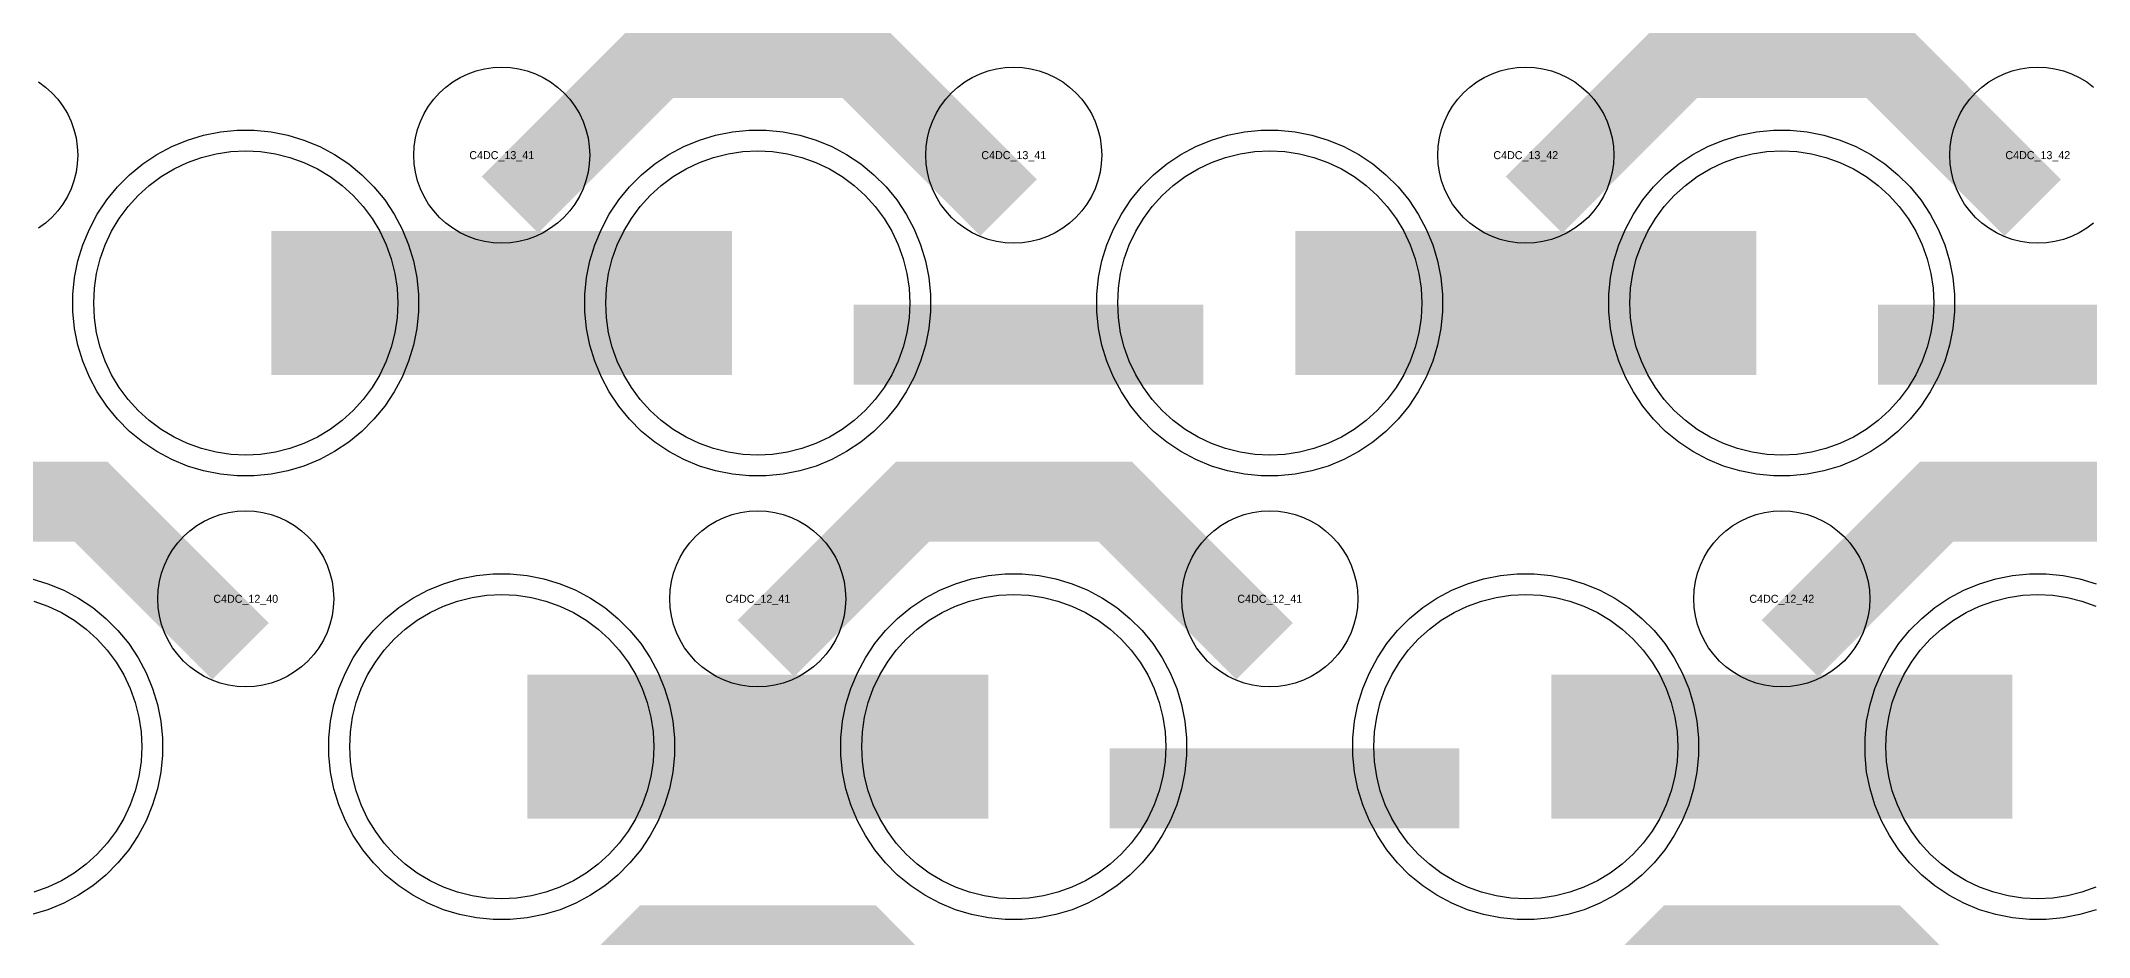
# Model space of a CAD drawing. Extents: x -11880 to 11880, y -14992 to 14992.
# Drawn here: x 976 to 1616, y -13236 to -12956 of the extents above; entities that cross this region are included whole.
import ezdxf
from ezdxf.enums import TextEntityAlignment as Align

# ---------------------------------------------------------------- set-up
doc = ezdxf.new("R2010")
doc.units = 0
doc.header["$MEASUREMENT"] = 0
for name, color, linetype in [('GDS_775_DT_237', 138, 'CONTINUOUS'), ('RDL1_FS', 34, 'CONTINUOUS'), ('RDL_BS', 160, 'CONTINUOUS')]:
    doc.layers.add(name, color=color, linetype=linetype)

msp = doc.modelspace()

# ---------------------------------------------------------------- linework, layer by layer
at = {"layer": 'RDL1_FS'}
for points in [[(1040, -13085.739), (1035.343, -13085.51), (1030.732, -13084.826), (1026.209, -13083.694), (1021.819, -13082.122), (1017.605, -13080.13), (1013.605, -13077.732), (1009.86, -13074.954), (1006.406, -13071.824), (1003.276, -13068.37), (1000.498, -13064.625), (998.1, -13060.625), (996.108, -13056.411), (994.536, -13052.021), (993.404, -13047.498), (992.72, -13042.887), (992.491, -13038.23), (992.72, -13033.573), (993.404, -13028.962), (994.536, -13024.439), (996.108, -13020.049), (998.1, -13015.835), (1000.498, -13011.835), (1003.276, -13008.09), (1006.406, -13004.636), (1009.86, -13001.506), (1013.605, -12998.728), (1017.605, -12996.33), (1021.819, -12994.338), (1026.209, -12992.766), (1030.732, -12991.634), (1035.343, -12990.95), (1040, -12990.721), (1044.657, -12990.95), (1049.268, -12991.634), (1053.791, -12992.766), (1058.181, -12994.338), (1062.395, -12996.33), (1066.395, -12998.728), (1070.14, -13001.506), (1073.594, -13004.636), (1076.724, -13008.09), (1079.502, -13011.835), (1081.9, -13015.835), (1083.892, -13020.049), (1085.464, -13024.439), (1086.596, -13028.962), (1087.28, -13033.573), (1087.509, -13038.23), (1087.28, -13042.887), (1086.596, -13047.498), (1085.464, -13052.021), (1083.892, -13056.411), (1081.9, -13060.625), (1079.502, -13064.625), (1076.724, -13068.37), (1073.594, -13071.824), (1070.14, -13074.954), (1066.395, -13077.732), (1062.395, -13080.13), (1058.181, -13082.122), (1053.791, -13083.694), (1049.268, -13084.826), (1044.657, -13085.51)], [(1200, -13085.739), (1195.343, -13085.51), (1190.732, -13084.826), (1186.209, -13083.694), (1181.819, -13082.122), (1177.605, -13080.13), (1173.605, -13077.732), (1169.86, -13074.954), (1166.406, -13071.824), (1163.276, -13068.37), (1160.498, -13064.625), (1158.1, -13060.625), (1156.108, -13056.411), (1154.536, -13052.021), (1153.404, -13047.498), (1152.72, -13042.887), (1152.491, -13038.23), (1152.72, -13033.573), (1153.404, -13028.962), (1154.536, -13024.439), (1156.108, -13020.049), (1158.1, -13015.835), (1160.498, -13011.835), (1163.276, -13008.09), (1166.406, -13004.636), (1169.86, -13001.506), (1173.605, -12998.728), (1177.605, -12996.33), (1181.819, -12994.338), (1186.209, -12992.766), (1190.732, -12991.634), (1195.343, -12990.95), (1200, -12990.721), (1204.657, -12990.95), (1209.268, -12991.634), (1213.791, -12992.766), (1218.181, -12994.338), (1222.395, -12996.33), (1226.395, -12998.728), (1230.14, -13001.506), (1233.594, -13004.636), (1236.724, -13008.09), (1239.502, -13011.835), (1241.9, -13015.835), (1243.892, -13020.049), (1245.464, -13024.439), (1246.596, -13028.962), (1247.28, -13033.573), (1247.509, -13038.23), (1247.28, -13042.887), (1246.596, -13047.498), (1245.464, -13052.021), (1243.892, -13056.411), (1241.9, -13060.625), (1239.502, -13064.625), (1236.724, -13068.37), (1233.594, -13071.824), (1230.14, -13074.954), (1226.395, -13077.732), (1222.395, -13080.13), (1218.181, -13082.122), (1213.791, -13083.694), (1209.268, -13084.826), (1204.657, -13085.51)], [(1360, -13085.739), (1355.343, -13085.51), (1350.732, -13084.826), (1346.209, -13083.694), (1341.819, -13082.122), (1337.605, -13080.13), (1333.605, -13077.732), (1329.86, -13074.954), (1326.406, -13071.824), (1323.276, -13068.37), (1320.498, -13064.625), (1318.1, -13060.625), (1316.108, -13056.411), (1314.536, -13052.021), (1313.404, -13047.498), (1312.72, -13042.887), (1312.491, -13038.23), (1312.72, -13033.573), (1313.404, -13028.962), (1314.536, -13024.439), (1316.108, -13020.049), (1318.1, -13015.835), (1320.498, -13011.835), (1323.276, -13008.09), (1326.406, -13004.636), (1329.86, -13001.506), (1333.605, -12998.728), (1337.605, -12996.33), (1341.819, -12994.338), (1346.209, -12992.766), (1350.732, -12991.634), (1355.343, -12990.95), (1360, -12990.721), (1364.657, -12990.95), (1369.268, -12991.634), (1373.791, -12992.766), (1378.181, -12994.338), (1382.395, -12996.33), (1386.395, -12998.728), (1390.14, -13001.506), (1393.594, -13004.636), (1396.724, -13008.09), (1399.502, -13011.835), (1401.9, -13015.835), (1403.892, -13020.049), (1405.464, -13024.439), (1406.596, -13028.962), (1407.28, -13033.573), (1407.509, -13038.23), (1407.28, -13042.887), (1406.596, -13047.498), (1405.464, -13052.021), (1403.892, -13056.411), (1401.9, -13060.625), (1399.502, -13064.625), (1396.724, -13068.37), (1393.594, -13071.824), (1390.14, -13074.954), (1386.395, -13077.732), (1382.395, -13080.13), (1378.181, -13082.122), (1373.791, -13083.694), (1369.268, -13084.826), (1364.657, -13085.51)], [(1520, -13085.739), (1515.343, -13085.51), (1510.732, -13084.826), (1506.209, -13083.694), (1501.819, -13082.122), (1497.605, -13080.13), (1493.605, -13077.732), (1489.86, -13074.954), (1486.406, -13071.824), (1483.276, -13068.37), (1480.498, -13064.625), (1478.1, -13060.625), (1476.108, -13056.411), (1474.536, -13052.021), (1473.404, -13047.498), (1472.72, -13042.887), (1472.491, -13038.23), (1472.72, -13033.573), (1473.404, -13028.962), (1474.536, -13024.439), (1476.108, -13020.049), (1478.1, -13015.835), (1480.498, -13011.835), (1483.276, -13008.09), (1486.406, -13004.636), (1489.86, -13001.506), (1493.605, -12998.728), (1497.605, -12996.33), (1501.819, -12994.338), (1506.209, -12992.766), (1510.732, -12991.634), (1515.343, -12990.95), (1520, -12990.721), (1524.657, -12990.95), (1529.268, -12991.634), (1533.791, -12992.766), (1538.181, -12994.338), (1542.395, -12996.33), (1546.395, -12998.728), (1550.14, -13001.506), (1553.594, -13004.636), (1556.724, -13008.09), (1559.502, -13011.835), (1561.9, -13015.835), (1563.892, -13020.049), (1565.464, -13024.439), (1566.596, -13028.962), (1567.28, -13033.573), (1567.509, -13038.23), (1567.28, -13042.887), (1566.596, -13047.498), (1565.464, -13052.021), (1563.892, -13056.411), (1561.9, -13060.625), (1559.502, -13064.625), (1556.724, -13068.37), (1553.594, -13071.824), (1550.14, -13074.954), (1546.395, -13077.732), (1542.395, -13080.13), (1538.181, -13082.122), (1533.791, -13083.694), (1529.268, -13084.826), (1524.657, -13085.51)], [(1120, -13224.304), (1115.343, -13224.075), (1110.732, -13223.391), (1106.209, -13222.259), (1101.819, -13220.687), (1097.605, -13218.695), (1093.605, -13216.297), (1089.86, -13213.519), (1086.406, -13210.389), (1083.276, -13206.935), (1080.498, -13203.19), (1078.1, -13199.19), (1076.108, -13194.976), (1074.536, -13190.586), (1073.404, -13186.063), (1072.72, -13181.452), (1072.491, -13176.795), (1072.72, -13172.138), (1073.404, -13167.527), (1074.536, -13163.004), (1076.108, -13158.614), (1078.1, -13154.4), (1080.498, -13150.4), (1083.276, -13146.655), (1086.406, -13143.201), (1089.86, -13140.071), (1093.605, -13137.293), (1097.605, -13134.895), (1101.819, -13132.903), (1106.209, -13131.331), (1110.732, -13130.199), (1115.343, -13129.515), (1120, -13129.286), (1124.657, -13129.515), (1129.268, -13130.199), (1133.791, -13131.331), (1138.181, -13132.903), (1142.395, -13134.895), (1146.395, -13137.293), (1150.14, -13140.071), (1153.594, -13143.201), (1156.724, -13146.655), (1159.502, -13150.4), (1161.9, -13154.4), (1163.892, -13158.614), (1165.464, -13163.004), (1166.596, -13167.527), (1167.28, -13172.138), (1167.509, -13176.795), (1167.28, -13181.452), (1166.596, -13186.063), (1165.464, -13190.586), (1163.892, -13194.976), (1161.9, -13199.19), (1159.502, -13203.19), (1156.724, -13206.935), (1153.594, -13210.389), (1150.14, -13213.519), (1146.395, -13216.297), (1142.395, -13218.695), (1138.181, -13220.687), (1133.791, -13222.259), (1129.268, -13223.391), (1124.657, -13224.075)], [(1280, -13224.304), (1275.343, -13224.075), (1270.732, -13223.391), (1266.209, -13222.259), (1261.819, -13220.687), (1257.605, -13218.695), (1253.605, -13216.297), (1249.86, -13213.519), (1246.406, -13210.389), (1243.276, -13206.935), (1240.498, -13203.19), (1238.1, -13199.19), (1236.108, -13194.976), (1234.536, -13190.586), (1233.404, -13186.063), (1232.72, -13181.452), (1232.491, -13176.795), (1232.72, -13172.138), (1233.404, -13167.527), (1234.536, -13163.004), (1236.108, -13158.614), (1238.1, -13154.4), (1240.498, -13150.4), (1243.276, -13146.655), (1246.406, -13143.201), (1249.86, -13140.071), (1253.605, -13137.293), (1257.605, -13134.895), (1261.819, -13132.903), (1266.209, -13131.331), (1270.732, -13130.199), (1275.343, -13129.515), (1280, -13129.286), (1284.657, -13129.515), (1289.268, -13130.199), (1293.791, -13131.331), (1298.181, -13132.903), (1302.395, -13134.895), (1306.395, -13137.293), (1310.14, -13140.071), (1313.594, -13143.201), (1316.724, -13146.655), (1319.502, -13150.4), (1321.9, -13154.4), (1323.892, -13158.614), (1325.464, -13163.004), (1326.596, -13167.527), (1327.28, -13172.138), (1327.509, -13176.795), (1327.28, -13181.452), (1326.596, -13186.063), (1325.464, -13190.586), (1323.892, -13194.976), (1321.9, -13199.19), (1319.502, -13203.19), (1316.724, -13206.935), (1313.594, -13210.389), (1310.14, -13213.519), (1306.395, -13216.297), (1302.395, -13218.695), (1298.181, -13220.687), (1293.791, -13222.259), (1289.268, -13223.391), (1284.657, -13224.075)], [(1440, -13224.304), (1435.343, -13224.075), (1430.732, -13223.391), (1426.209, -13222.259), (1421.819, -13220.687), (1417.605, -13218.695), (1413.605, -13216.297), (1409.86, -13213.519), (1406.406, -13210.389), (1403.276, -13206.935), (1400.498, -13203.19), (1398.1, -13199.19), (1396.108, -13194.976), (1394.536, -13190.586), (1393.404, -13186.063), (1392.72, -13181.452), (1392.491, -13176.795), (1392.72, -13172.138), (1393.404, -13167.527), (1394.536, -13163.004), (1396.108, -13158.614), (1398.1, -13154.4), (1400.498, -13150.4), (1403.276, -13146.655), (1406.406, -13143.201), (1409.86, -13140.071), (1413.605, -13137.293), (1417.605, -13134.895), (1421.819, -13132.903), (1426.209, -13131.331), (1430.732, -13130.199), (1435.343, -13129.515), (1440, -13129.286), (1444.657, -13129.515), (1449.268, -13130.199), (1453.791, -13131.331), (1458.181, -13132.903), (1462.395, -13134.895), (1466.395, -13137.293), (1470.14, -13140.071), (1473.594, -13143.201), (1476.724, -13146.655), (1479.502, -13150.4), (1481.9, -13154.4), (1483.892, -13158.614), (1485.464, -13163.004), (1486.596, -13167.527), (1487.28, -13172.138), (1487.509, -13176.795), (1487.28, -13181.452), (1486.596, -13186.063), (1485.464, -13190.586), (1483.892, -13194.976), (1481.9, -13199.19), (1479.502, -13203.19), (1476.724, -13206.935), (1473.594, -13210.389), (1470.14, -13213.519), (1466.395, -13216.297), (1462.395, -13218.695), (1458.181, -13220.687), (1453.791, -13222.259), (1449.268, -13223.391), (1444.657, -13224.075)]]:
    msp.add_lwpolyline(points, close=True, dxfattribs=at)
for points in [[(1048.002, -13038.23, 45, 45, 0), (1120.002, -13038.23, 45, 45, 0)], [(1120.002, -13038.23, 45, 45, 0), (1192.002, -13038.23, 45, 45, 0)], [(1368.002, -13038.23, 45, 45, 0), (1440.002, -13038.23, 45, 45, 0)], [(1440.002, -13038.23, 45, 45, 0), (1512.002, -13038.23, 45, 45, 0)], [(1128.002, -13176.795, 45, 45, 0), (1200.002, -13176.795, 45, 45, 0)], [(1200.002, -13176.795, 45, 45, 0), (1272.002, -13176.795, 45, 45, 0)], [(1448.002, -13176.795, 45, 45, 0), (1520.002, -13176.795, 45, 45, 0)], [(1520.002, -13176.795, 45, 45, 0), (1592.002, -13176.795, 45, 45, 0)]]:
    msp.add_lwpolyline(points, format="xyseb", dxfattribs=at)
for points in [[(973.791, -13131.331), (978.181, -13132.903), (982.395, -13134.895), (986.395, -13137.293), (990.14, -13140.071), (993.594, -13143.201), (996.724, -13146.655), (999.502, -13150.4), (1001.9, -13154.4), (1003.892, -13158.614), (1005.464, -13163.004), (1006.596, -13167.527), (1007.28, -13172.138), (1007.509, -13176.795), (1007.28, -13181.452), (1006.596, -13186.063), (1005.464, -13190.586), (1003.892, -13194.976), (1001.9, -13199.19), (999.502, -13203.19), (996.724, -13206.935), (993.594, -13210.389), (990.14, -13213.519), (986.395, -13216.297), (982.395, -13218.695), (978.181, -13220.687), (973.791, -13222.259)], [(1618.181, -13220.687), (1613.791, -13222.259), (1609.268, -13223.391), (1604.657, -13224.075), (1600, -13224.304), (1595.343, -13224.075), (1590.732, -13223.391), (1586.209, -13222.259), (1581.819, -13220.687), (1577.605, -13218.695), (1573.605, -13216.297), (1569.86, -13213.519), (1566.406, -13210.389), (1563.276, -13206.935), (1560.498, -13203.19), (1558.1, -13199.19), (1556.108, -13194.976), (1554.536, -13190.586), (1553.404, -13186.063), (1552.72, -13181.452), (1552.491, -13176.795), (1552.72, -13172.138), (1553.404, -13167.527), (1554.536, -13163.004), (1556.108, -13158.614), (1558.1, -13154.4), (1560.498, -13150.4), (1563.276, -13146.655), (1566.406, -13143.201), (1569.86, -13140.071), (1573.605, -13137.293), (1577.605, -13134.895), (1581.819, -13132.903), (1586.209, -13131.331), (1590.732, -13130.199), (1595.343, -13129.515), (1600, -13129.286), (1604.657, -13129.515), (1609.268, -13130.199), (1613.791, -13131.331), (1618.181, -13132.903)]]:
    msp.add_lwpolyline(points, dxfattribs=at)
at = {"layer": 'RDL_BS'}
for points in [[(1122.562, -13007.544, 25, 25, 0), (1168.377, -12961.729, 25, 25, 0), (1201.93, -12961.729, 25, 25, 0)], [(1278.401, -13008.443, 25, 25, 0), (1231.687, -12961.729, 25, 25, 0), (1201.929, -12961.729, 25, 25, 0)], [(1442.562, -13007.544, 25, 25, 0), (1488.377, -12961.729, 25, 25, 0), (1521.93, -12961.729, 25, 25, 0)], [(1598.401, -13008.443, 25, 25, 0), (1551.687, -12961.729, 25, 25, 0), (1521.929, -12961.729, 25, 25, 0)], [(1230.016, -13051.243, 25, 25, 0), (1339.281, -13051.243, 25, 25, 0)], [(1550.016, -13051.243, 25, 25, 0), (1659.281, -13051.243, 25, 25, 0)], [(1038.401, -13147.008, 25, 25, 0), (991.687, -13100.294, 25, 25, 0), (961.929, -13100.294, 25, 25, 0)], [(1202.562, -13146.109, 25, 25, 0), (1248.377, -13100.294, 25, 25, 0), (1281.93, -13100.294, 25, 25, 0)], [(1358.401, -13147.008, 25, 25, 0), (1311.687, -13100.294, 25, 25, 0), (1281.929, -13100.294, 25, 25, 0)], [(1522.562, -13146.109, 25, 25, 0), (1568.377, -13100.294, 25, 25, 0), (1601.93, -13100.294, 25, 25, 0)], [(1678.401, -13147.008, 25, 25, 0), (1631.687, -13100.294, 25, 25, 0), (1601.929, -13100.294, 25, 25, 0)], [(1310.016, -13189.808, 25, 25, 0), (1419.281, -13189.808, 25, 25, 0)], [(1122.562, -13284.674, 25, 25, 0), (1168.377, -13238.859, 25, 25, 0), (1201.93, -13238.859, 25, 25, 0)], [(1278.401, -13285.573, 25, 25, 0), (1231.687, -13238.859, 25, 25, 0), (1201.929, -13238.859, 25, 25, 0)], [(1442.562, -13284.674, 25, 25, 0), (1488.377, -13238.859, 25, 25, 0), (1521.93, -13238.859, 25, 25, 0)], [(1598.401, -13285.573, 25, 25, 0), (1551.687, -13238.859, 25, 25, 0), (1521.929, -13238.859, 25, 25, 0)]]:
    msp.add_lwpolyline(points, format="xyseb", dxfattribs=at)
for points in [[(1120, -13019.536), (1117.307, -13019.404), (1114.635, -13019.008), (1112.016, -13018.351), (1109.481, -13017.444), (1107.044, -13016.292), (1104.72, -13014.899), (1102.557, -13013.296), (1100.558, -13011.484), (1098.746, -13009.485), (1097.143, -13007.322), (1095.75, -13004.998), (1094.598, -13002.561), (1093.691, -13000.026), (1093.034, -12997.407), (1092.638, -12994.735), (1092.506, -12992.042), (1092.638, -12989.349), (1093.034, -12986.677), (1093.691, -12984.058), (1094.598, -12981.523), (1095.75, -12979.086), (1097.143, -12976.762), (1098.746, -12974.599), (1100.558, -12972.6), (1102.557, -12970.788), (1104.72, -12969.185), (1107.044, -12967.792), (1109.481, -12966.64), (1112.016, -12965.733), (1114.635, -12965.076), (1117.307, -12964.68), (1120, -12964.548), (1122.693, -12964.68), (1125.365, -12965.076), (1127.984, -12965.733), (1130.519, -12966.64), (1132.956, -12967.792), (1135.28, -12969.185), (1137.443, -12970.788), (1139.442, -12972.6), (1141.254, -12974.599), (1142.857, -12976.762), (1144.25, -12979.086), (1145.402, -12981.523), (1146.309, -12984.058), (1146.966, -12986.677), (1147.362, -12989.349), (1147.494, -12992.042), (1147.362, -12994.735), (1146.966, -12997.407), (1146.309, -13000.026), (1145.402, -13002.561), (1144.25, -13004.998), (1142.857, -13007.322), (1141.254, -13009.485), (1139.442, -13011.484), (1137.443, -13013.296), (1135.28, -13014.899), (1132.956, -13016.292), (1130.519, -13017.444), (1127.984, -13018.351), (1125.365, -13019.008), (1122.693, -13019.404)], [(1280, -13019.536), (1277.307, -13019.404), (1274.635, -13019.008), (1272.016, -13018.351), (1269.481, -13017.444), (1267.044, -13016.292), (1264.72, -13014.899), (1262.557, -13013.296), (1260.558, -13011.484), (1258.746, -13009.485), (1257.143, -13007.322), (1255.75, -13004.998), (1254.598, -13002.561), (1253.691, -13000.026), (1253.034, -12997.407), (1252.638, -12994.735), (1252.506, -12992.042), (1252.638, -12989.349), (1253.034, -12986.677), (1253.691, -12984.058), (1254.598, -12981.523), (1255.75, -12979.086), (1257.143, -12976.762), (1258.746, -12974.599), (1260.558, -12972.6), (1262.557, -12970.788), (1264.72, -12969.185), (1267.044, -12967.792), (1269.481, -12966.64), (1272.016, -12965.733), (1274.635, -12965.076), (1277.307, -12964.68), (1280, -12964.548), (1282.693, -12964.68), (1285.365, -12965.076), (1287.984, -12965.733), (1290.519, -12966.64), (1292.956, -12967.792), (1295.28, -12969.185), (1297.443, -12970.788), (1299.442, -12972.6), (1301.254, -12974.599), (1302.857, -12976.762), (1304.25, -12979.086), (1305.402, -12981.523), (1306.309, -12984.058), (1306.966, -12986.677), (1307.362, -12989.349), (1307.494, -12992.042), (1307.362, -12994.735), (1306.966, -12997.407), (1306.309, -13000.026), (1305.402, -13002.561), (1304.25, -13004.998), (1302.857, -13007.322), (1301.254, -13009.485), (1299.442, -13011.484), (1297.443, -13013.296), (1295.28, -13014.899), (1292.956, -13016.292), (1290.519, -13017.444), (1287.984, -13018.351), (1285.365, -13019.008), (1282.693, -13019.404)], [(1440, -13019.536), (1437.307, -13019.404), (1434.635, -13019.008), (1432.016, -13018.351), (1429.481, -13017.444), (1427.044, -13016.292), (1424.72, -13014.899), (1422.557, -13013.296), (1420.558, -13011.484), (1418.746, -13009.485), (1417.143, -13007.322), (1415.75, -13004.998), (1414.598, -13002.561), (1413.691, -13000.026), (1413.034, -12997.407), (1412.638, -12994.735), (1412.506, -12992.042), (1412.638, -12989.349), (1413.034, -12986.677), (1413.691, -12984.058), (1414.598, -12981.523), (1415.75, -12979.086), (1417.143, -12976.762), (1418.746, -12974.599), (1420.558, -12972.6), (1422.557, -12970.788), (1424.72, -12969.185), (1427.044, -12967.792), (1429.481, -12966.64), (1432.016, -12965.733), (1434.635, -12965.076), (1437.307, -12964.68), (1440, -12964.548), (1442.693, -12964.68), (1445.365, -12965.076), (1447.984, -12965.733), (1450.519, -12966.64), (1452.956, -12967.792), (1455.28, -12969.185), (1457.443, -12970.788), (1459.442, -12972.6), (1461.254, -12974.599), (1462.857, -12976.762), (1464.25, -12979.086), (1465.402, -12981.523), (1466.309, -12984.058), (1466.966, -12986.677), (1467.362, -12989.349), (1467.494, -12992.042), (1467.362, -12994.735), (1466.966, -12997.407), (1466.309, -13000.026), (1465.402, -13002.561), (1464.25, -13004.998), (1462.857, -13007.322), (1461.254, -13009.485), (1459.442, -13011.484), (1457.443, -13013.296), (1455.28, -13014.899), (1452.956, -13016.292), (1450.519, -13017.444), (1447.984, -13018.351), (1445.365, -13019.008), (1442.693, -13019.404)], [(1037.356, -13092.23), (1032.062, -13091.713), (1026.835, -13090.667), (1021.795, -13089.136), (1016.885, -13087.105), (1012.223, -13084.613), (1007.809, -13081.666), (1003.708, -13078.304), (999.926, -13074.522), (996.564, -13070.421), (993.617, -13066.007), (991.125, -13061.345), (989.094, -13056.435), (987.563, -13051.395), (986.517, -13046.168), (986, -13040.874), (986, -13035.586), (986.517, -13030.292), (987.563, -13025.065), (989.094, -13020.025), (991.125, -13015.115), (993.617, -13010.453), (996.564, -13006.039), (999.926, -13001.938), (1003.708, -12998.156), (1007.809, -12994.794), (1012.223, -12991.847), (1016.885, -12989.355), (1021.795, -12987.324), (1026.835, -12985.793), (1032.062, -12984.747), (1037.356, -12984.23), (1042.644, -12984.23), (1047.938, -12984.747), (1053.165, -12985.793), (1058.205, -12987.324), (1063.115, -12989.355), (1067.777, -12991.847), (1072.191, -12994.794), (1076.292, -12998.156), (1080.074, -13001.938), (1083.436, -13006.039), (1086.383, -13010.453), (1088.875, -13015.115), (1090.906, -13020.025), (1092.437, -13025.065), (1093.483, -13030.292), (1094, -13035.586), (1094, -13040.874), (1093.483, -13046.168), (1092.437, -13051.395), (1090.906, -13056.435), (1088.875, -13061.345), (1086.383, -13066.007), (1083.436, -13070.421), (1080.074, -13074.522), (1076.292, -13078.304), (1072.191, -13081.666), (1067.777, -13084.613), (1063.115, -13087.105), (1058.205, -13089.136), (1053.165, -13090.667), (1047.938, -13091.713), (1042.644, -13092.23)], [(1197.356, -13092.23), (1192.062, -13091.713), (1186.835, -13090.667), (1181.795, -13089.136), (1176.885, -13087.105), (1172.223, -13084.613), (1167.809, -13081.666), (1163.708, -13078.304), (1159.926, -13074.522), (1156.564, -13070.421), (1153.617, -13066.007), (1151.125, -13061.345), (1149.094, -13056.435), (1147.563, -13051.395), (1146.517, -13046.168), (1146, -13040.874), (1146, -13035.586), (1146.517, -13030.292), (1147.563, -13025.065), (1149.094, -13020.025), (1151.125, -13015.115), (1153.617, -13010.453), (1156.564, -13006.039), (1159.926, -13001.938), (1163.708, -12998.156), (1167.809, -12994.794), (1172.223, -12991.847), (1176.885, -12989.355), (1181.795, -12987.324), (1186.835, -12985.793), (1192.062, -12984.747), (1197.356, -12984.23), (1202.644, -12984.23), (1207.938, -12984.747), (1213.165, -12985.793), (1218.205, -12987.324), (1223.115, -12989.355), (1227.777, -12991.847), (1232.191, -12994.794), (1236.292, -12998.156), (1240.074, -13001.938), (1243.436, -13006.039), (1246.383, -13010.453), (1248.875, -13015.115), (1250.906, -13020.025), (1252.437, -13025.065), (1253.483, -13030.292), (1254, -13035.586), (1254, -13040.874), (1253.483, -13046.168), (1252.437, -13051.395), (1250.906, -13056.435), (1248.875, -13061.345), (1246.383, -13066.007), (1243.436, -13070.421), (1240.074, -13074.522), (1236.292, -13078.304), (1232.191, -13081.666), (1227.777, -13084.613), (1223.115, -13087.105), (1218.205, -13089.136), (1213.165, -13090.667), (1207.938, -13091.713), (1202.644, -13092.23)], [(1357.356, -13092.23), (1352.062, -13091.713), (1346.835, -13090.667), (1341.795, -13089.136), (1336.885, -13087.105), (1332.223, -13084.613), (1327.809, -13081.666), (1323.708, -13078.304), (1319.926, -13074.522), (1316.564, -13070.421), (1313.617, -13066.007), (1311.125, -13061.345), (1309.094, -13056.435), (1307.563, -13051.395), (1306.517, -13046.168), (1306, -13040.874), (1306, -13035.586), (1306.517, -13030.292), (1307.563, -13025.065), (1309.094, -13020.025), (1311.125, -13015.115), (1313.617, -13010.453), (1316.564, -13006.039), (1319.926, -13001.938), (1323.708, -12998.156), (1327.809, -12994.794), (1332.223, -12991.847), (1336.885, -12989.355), (1341.795, -12987.324), (1346.835, -12985.793), (1352.062, -12984.747), (1357.356, -12984.23), (1362.644, -12984.23), (1367.938, -12984.747), (1373.165, -12985.793), (1378.205, -12987.324), (1383.115, -12989.355), (1387.777, -12991.847), (1392.191, -12994.794), (1396.292, -12998.156), (1400.074, -13001.938), (1403.436, -13006.039), (1406.383, -13010.453), (1408.875, -13015.115), (1410.906, -13020.025), (1412.437, -13025.065), (1413.483, -13030.292), (1414, -13035.586), (1414, -13040.874), (1413.483, -13046.168), (1412.437, -13051.395), (1410.906, -13056.435), (1408.875, -13061.345), (1406.383, -13066.007), (1403.436, -13070.421), (1400.074, -13074.522), (1396.292, -13078.304), (1392.191, -13081.666), (1387.777, -13084.613), (1383.115, -13087.105), (1378.205, -13089.136), (1373.165, -13090.667), (1367.938, -13091.713), (1362.644, -13092.23)], [(1517.356, -13092.23), (1512.062, -13091.713), (1506.835, -13090.667), (1501.795, -13089.136), (1496.885, -13087.105), (1492.223, -13084.613), (1487.809, -13081.666), (1483.708, -13078.304), (1479.926, -13074.522), (1476.564, -13070.421), (1473.617, -13066.007), (1471.125, -13061.345), (1469.094, -13056.435), (1467.563, -13051.395), (1466.517, -13046.168), (1466, -13040.874), (1466, -13035.586), (1466.517, -13030.292), (1467.563, -13025.065), (1469.094, -13020.025), (1471.125, -13015.115), (1473.617, -13010.453), (1476.564, -13006.039), (1479.926, -13001.938), (1483.708, -12998.156), (1487.809, -12994.794), (1492.223, -12991.847), (1496.885, -12989.355), (1501.795, -12987.324), (1506.835, -12985.793), (1512.062, -12984.747), (1517.356, -12984.23), (1522.644, -12984.23), (1527.938, -12984.747), (1533.165, -12985.793), (1538.205, -12987.324), (1543.115, -12989.355), (1547.777, -12991.847), (1552.191, -12994.794), (1556.292, -12998.156), (1560.074, -13001.938), (1563.436, -13006.039), (1566.383, -13010.453), (1568.875, -13015.115), (1570.906, -13020.025), (1572.437, -13025.065), (1573.483, -13030.292), (1574, -13035.586), (1574, -13040.874), (1573.483, -13046.168), (1572.437, -13051.395), (1570.906, -13056.435), (1568.875, -13061.345), (1566.383, -13066.007), (1563.436, -13070.421), (1560.074, -13074.522), (1556.292, -13078.304), (1552.191, -13081.666), (1547.777, -13084.613), (1543.115, -13087.105), (1538.205, -13089.136), (1533.165, -13090.667), (1527.938, -13091.713), (1522.644, -13092.23)], [(1040, -13158.101), (1037.307, -13157.969), (1034.635, -13157.573), (1032.016, -13156.916), (1029.481, -13156.009), (1027.044, -13154.857), (1024.72, -13153.464), (1022.557, -13151.861), (1020.558, -13150.049), (1018.746, -13148.05), (1017.143, -13145.887), (1015.75, -13143.563), (1014.598, -13141.126), (1013.691, -13138.591), (1013.034, -13135.972), (1012.638, -13133.3), (1012.506, -13130.607), (1012.638, -13127.914), (1013.034, -13125.242), (1013.691, -13122.623), (1014.598, -13120.088), (1015.75, -13117.651), (1017.143, -13115.327), (1018.746, -13113.164), (1020.558, -13111.165), (1022.557, -13109.353), (1024.72, -13107.75), (1027.044, -13106.357), (1029.481, -13105.205), (1032.016, -13104.298), (1034.635, -13103.641), (1037.307, -13103.245), (1040, -13103.113), (1042.693, -13103.245), (1045.365, -13103.641), (1047.984, -13104.298), (1050.519, -13105.205), (1052.956, -13106.357), (1055.28, -13107.75), (1057.443, -13109.353), (1059.442, -13111.165), (1061.254, -13113.164), (1062.857, -13115.327), (1064.25, -13117.651), (1065.402, -13120.088), (1066.309, -13122.623), (1066.966, -13125.242), (1067.362, -13127.914), (1067.494, -13130.607), (1067.362, -13133.3), (1066.966, -13135.972), (1066.309, -13138.591), (1065.402, -13141.126), (1064.25, -13143.563), (1062.857, -13145.887), (1061.254, -13148.05), (1059.442, -13150.049), (1057.443, -13151.861), (1055.28, -13153.464), (1052.956, -13154.857), (1050.519, -13156.009), (1047.984, -13156.916), (1045.365, -13157.573), (1042.693, -13157.969)], [(1200, -13158.101), (1197.307, -13157.969), (1194.635, -13157.573), (1192.016, -13156.916), (1189.481, -13156.009), (1187.044, -13154.857), (1184.72, -13153.464), (1182.557, -13151.861), (1180.558, -13150.049), (1178.746, -13148.05), (1177.143, -13145.887), (1175.75, -13143.563), (1174.598, -13141.126), (1173.691, -13138.591), (1173.034, -13135.972), (1172.638, -13133.3), (1172.506, -13130.607), (1172.638, -13127.914), (1173.034, -13125.242), (1173.691, -13122.623), (1174.598, -13120.088), (1175.75, -13117.651), (1177.143, -13115.327), (1178.746, -13113.164), (1180.558, -13111.165), (1182.557, -13109.353), (1184.72, -13107.75), (1187.044, -13106.357), (1189.481, -13105.205), (1192.016, -13104.298), (1194.635, -13103.641), (1197.307, -13103.245), (1200, -13103.113), (1202.693, -13103.245), (1205.365, -13103.641), (1207.984, -13104.298), (1210.519, -13105.205), (1212.956, -13106.357), (1215.28, -13107.75), (1217.443, -13109.353), (1219.442, -13111.165), (1221.254, -13113.164), (1222.857, -13115.327), (1224.25, -13117.651), (1225.402, -13120.088), (1226.309, -13122.623), (1226.966, -13125.242), (1227.362, -13127.914), (1227.494, -13130.607), (1227.362, -13133.3), (1226.966, -13135.972), (1226.309, -13138.591), (1225.402, -13141.126), (1224.25, -13143.563), (1222.857, -13145.887), (1221.254, -13148.05), (1219.442, -13150.049), (1217.443, -13151.861), (1215.28, -13153.464), (1212.956, -13154.857), (1210.519, -13156.009), (1207.984, -13156.916), (1205.365, -13157.573), (1202.693, -13157.969)], [(1360, -13158.101), (1357.307, -13157.969), (1354.635, -13157.573), (1352.016, -13156.916), (1349.481, -13156.009), (1347.044, -13154.857), (1344.72, -13153.464), (1342.557, -13151.861), (1340.558, -13150.049), (1338.746, -13148.05), (1337.143, -13145.887), (1335.75, -13143.563), (1334.598, -13141.126), (1333.691, -13138.591), (1333.034, -13135.972), (1332.638, -13133.3), (1332.506, -13130.607), (1332.638, -13127.914), (1333.034, -13125.242), (1333.691, -13122.623), (1334.598, -13120.088), (1335.75, -13117.651), (1337.143, -13115.327), (1338.746, -13113.164), (1340.558, -13111.165), (1342.557, -13109.353), (1344.72, -13107.75), (1347.044, -13106.357), (1349.481, -13105.205), (1352.016, -13104.298), (1354.635, -13103.641), (1357.307, -13103.245), (1360, -13103.113), (1362.693, -13103.245), (1365.365, -13103.641), (1367.984, -13104.298), (1370.519, -13105.205), (1372.956, -13106.357), (1375.28, -13107.75), (1377.443, -13109.353), (1379.442, -13111.165), (1381.254, -13113.164), (1382.857, -13115.327), (1384.25, -13117.651), (1385.402, -13120.088), (1386.309, -13122.623), (1386.966, -13125.242), (1387.362, -13127.914), (1387.494, -13130.607), (1387.362, -13133.3), (1386.966, -13135.972), (1386.309, -13138.591), (1385.402, -13141.126), (1384.25, -13143.563), (1382.857, -13145.887), (1381.254, -13148.05), (1379.442, -13150.049), (1377.443, -13151.861), (1375.28, -13153.464), (1372.956, -13154.857), (1370.519, -13156.009), (1367.984, -13156.916), (1365.365, -13157.573), (1362.693, -13157.969)], [(1520, -13158.101), (1517.307, -13157.969), (1514.635, -13157.573), (1512.016, -13156.916), (1509.481, -13156.009), (1507.044, -13154.857), (1504.72, -13153.464), (1502.557, -13151.861), (1500.558, -13150.049), (1498.746, -13148.05), (1497.143, -13145.887), (1495.75, -13143.563), (1494.598, -13141.126), (1493.691, -13138.591), (1493.034, -13135.972), (1492.638, -13133.3), (1492.506, -13130.607), (1492.638, -13127.914), (1493.034, -13125.242), (1493.691, -13122.623), (1494.598, -13120.088), (1495.75, -13117.651), (1497.143, -13115.327), (1498.746, -13113.164), (1500.558, -13111.165), (1502.557, -13109.353), (1504.72, -13107.75), (1507.044, -13106.357), (1509.481, -13105.205), (1512.016, -13104.298), (1514.635, -13103.641), (1517.307, -13103.245), (1520, -13103.113), (1522.693, -13103.245), (1525.365, -13103.641), (1527.984, -13104.298), (1530.519, -13105.205), (1532.956, -13106.357), (1535.28, -13107.75), (1537.443, -13109.353), (1539.442, -13111.165), (1541.254, -13113.164), (1542.857, -13115.327), (1544.25, -13117.651), (1545.402, -13120.088), (1546.309, -13122.623), (1546.966, -13125.242), (1547.362, -13127.914), (1547.494, -13130.607), (1547.362, -13133.3), (1546.966, -13135.972), (1546.309, -13138.591), (1545.402, -13141.126), (1544.25, -13143.563), (1542.857, -13145.887), (1541.254, -13148.05), (1539.442, -13150.049), (1537.443, -13151.861), (1535.28, -13153.464), (1532.956, -13154.857), (1530.519, -13156.009), (1527.984, -13156.916), (1525.365, -13157.573), (1522.693, -13157.969)], [(1117.356, -13230.795), (1112.062, -13230.278), (1106.835, -13229.232), (1101.795, -13227.701), (1096.885, -13225.67), (1092.223, -13223.178), (1087.809, -13220.231), (1083.708, -13216.869), (1079.926, -13213.087), (1076.564, -13208.986), (1073.617, -13204.572), (1071.125, -13199.91), (1069.094, -13195), (1067.563, -13189.96), (1066.517, -13184.733), (1066, -13179.439), (1066, -13174.151), (1066.517, -13168.857), (1067.563, -13163.63), (1069.094, -13158.59), (1071.125, -13153.68), (1073.617, -13149.018), (1076.564, -13144.604), (1079.926, -13140.503), (1083.708, -13136.721), (1087.809, -13133.359), (1092.223, -13130.412), (1096.885, -13127.92), (1101.795, -13125.889), (1106.835, -13124.358), (1112.062, -13123.312), (1117.356, -13122.795), (1122.644, -13122.795), (1127.938, -13123.312), (1133.165, -13124.358), (1138.205, -13125.889), (1143.115, -13127.92), (1147.777, -13130.412), (1152.191, -13133.359), (1156.292, -13136.721), (1160.074, -13140.503), (1163.436, -13144.604), (1166.383, -13149.018), (1168.875, -13153.68), (1170.906, -13158.59), (1172.437, -13163.63), (1173.483, -13168.857), (1174, -13174.151), (1174, -13179.439), (1173.483, -13184.733), (1172.437, -13189.96), (1170.906, -13195), (1168.875, -13199.91), (1166.383, -13204.572), (1163.436, -13208.986), (1160.074, -13213.087), (1156.292, -13216.869), (1152.191, -13220.231), (1147.777, -13223.178), (1143.115, -13225.67), (1138.205, -13227.701), (1133.165, -13229.232), (1127.938, -13230.278), (1122.644, -13230.795)], [(1277.356, -13230.795), (1272.062, -13230.278), (1266.835, -13229.232), (1261.795, -13227.701), (1256.885, -13225.67), (1252.223, -13223.178), (1247.809, -13220.231), (1243.708, -13216.869), (1239.926, -13213.087), (1236.564, -13208.986), (1233.617, -13204.572), (1231.125, -13199.91), (1229.094, -13195), (1227.563, -13189.96), (1226.517, -13184.733), (1226, -13179.439), (1226, -13174.151), (1226.517, -13168.857), (1227.563, -13163.63), (1229.094, -13158.59), (1231.125, -13153.68), (1233.617, -13149.018), (1236.564, -13144.604), (1239.926, -13140.503), (1243.708, -13136.721), (1247.809, -13133.359), (1252.223, -13130.412), (1256.885, -13127.92), (1261.795, -13125.889), (1266.835, -13124.358), (1272.062, -13123.312), (1277.356, -13122.795), (1282.644, -13122.795), (1287.938, -13123.312), (1293.165, -13124.358), (1298.205, -13125.889), (1303.115, -13127.92), (1307.777, -13130.412), (1312.191, -13133.359), (1316.292, -13136.721), (1320.074, -13140.503), (1323.436, -13144.604), (1326.383, -13149.018), (1328.875, -13153.68), (1330.906, -13158.59), (1332.437, -13163.63), (1333.483, -13168.857), (1334, -13174.151), (1334, -13179.439), (1333.483, -13184.733), (1332.437, -13189.96), (1330.906, -13195), (1328.875, -13199.91), (1326.383, -13204.572), (1323.436, -13208.986), (1320.074, -13213.087), (1316.292, -13216.869), (1312.191, -13220.231), (1307.777, -13223.178), (1303.115, -13225.67), (1298.205, -13227.701), (1293.165, -13229.232), (1287.938, -13230.278), (1282.644, -13230.795)], [(1437.356, -13230.795), (1432.062, -13230.278), (1426.835, -13229.232), (1421.795, -13227.701), (1416.885, -13225.67), (1412.223, -13223.178), (1407.809, -13220.231), (1403.708, -13216.869), (1399.926, -13213.087), (1396.564, -13208.986), (1393.617, -13204.572), (1391.125, -13199.91), (1389.094, -13195), (1387.563, -13189.96), (1386.517, -13184.733), (1386, -13179.439), (1386, -13174.151), (1386.517, -13168.857), (1387.563, -13163.63), (1389.094, -13158.59), (1391.125, -13153.68), (1393.617, -13149.018), (1396.564, -13144.604), (1399.926, -13140.503), (1403.708, -13136.721), (1407.809, -13133.359), (1412.223, -13130.412), (1416.885, -13127.92), (1421.795, -13125.889), (1426.835, -13124.358), (1432.062, -13123.312), (1437.356, -13122.795), (1442.644, -13122.795), (1447.938, -13123.312), (1453.165, -13124.358), (1458.205, -13125.889), (1463.115, -13127.92), (1467.777, -13130.412), (1472.191, -13133.359), (1476.292, -13136.721), (1480.074, -13140.503), (1483.436, -13144.604), (1486.383, -13149.018), (1488.875, -13153.68), (1490.906, -13158.59), (1492.437, -13163.63), (1493.483, -13168.857), (1494, -13174.151), (1494, -13179.439), (1493.483, -13184.733), (1492.437, -13189.96), (1490.906, -13195), (1488.875, -13199.91), (1486.383, -13204.572), (1483.436, -13208.986), (1480.074, -13213.087), (1476.292, -13216.869), (1472.191, -13220.231), (1467.777, -13223.178), (1463.115, -13225.67), (1458.205, -13227.701), (1453.165, -13229.232), (1447.938, -13230.278), (1442.644, -13230.795)]]:
    msp.add_lwpolyline(points, close=True, dxfattribs=at)
for points in [[(1617.443, -13013.296), (1615.28, -13014.899), (1612.956, -13016.292), (1610.519, -13017.444), (1607.984, -13018.351), (1605.365, -13019.008), (1602.693, -13019.404), (1600, -13019.536), (1597.307, -13019.404), (1594.635, -13019.008), (1592.016, -13018.351), (1589.481, -13017.444), (1587.044, -13016.292), (1584.72, -13014.899), (1582.557, -13013.296), (1580.558, -13011.484), (1578.746, -13009.485), (1577.143, -13007.322), (1575.75, -13004.998), (1574.598, -13002.561), (1573.691, -13000.026), (1573.034, -12997.407), (1572.638, -12994.735), (1572.506, -12992.042), (1572.638, -12989.349), (1573.034, -12986.677), (1573.691, -12984.058), (1574.598, -12981.523), (1575.75, -12979.086), (1577.143, -12976.762), (1578.746, -12974.599), (1580.558, -12972.6), (1582.557, -12970.788), (1584.72, -12969.185), (1587.044, -12967.792), (1589.481, -12966.64), (1592.016, -12965.733), (1594.635, -12965.076), (1597.307, -12964.68), (1600, -12964.548), (1602.693, -12964.68), (1605.365, -12965.076), (1607.984, -12965.733), (1610.519, -12966.64), (1612.956, -12967.792), (1615.28, -12969.185), (1617.443, -12970.788)], [(975.28, -12969.185), (977.443, -12970.788), (979.442, -12972.6), (981.254, -12974.599), (982.857, -12976.762), (984.25, -12979.086), (985.402, -12981.523), (986.309, -12984.058), (986.966, -12986.677), (987.362, -12989.349), (987.494, -12992.042), (987.362, -12994.735), (986.966, -12997.407), (986.309, -13000.026), (985.402, -13002.561), (984.25, -13004.998), (982.857, -13007.322), (981.254, -13009.485), (979.442, -13011.484), (977.443, -13013.296), (975.28, -13014.899)], [(973.165, -13124.358), (978.205, -13125.889), (983.115, -13127.92), (987.777, -13130.412), (992.191, -13133.359), (996.292, -13136.721), (1000.074, -13140.503), (1003.436, -13144.604), (1006.383, -13149.018), (1008.875, -13153.68), (1010.906, -13158.59), (1012.437, -13163.63), (1013.483, -13168.857), (1014, -13174.151), (1014, -13179.439), (1013.483, -13184.733), (1012.437, -13189.96), (1010.906, -13195), (1008.875, -13199.91), (1006.383, -13204.572), (1003.436, -13208.986), (1000.074, -13213.087), (996.292, -13216.869), (992.191, -13220.231), (987.777, -13223.178), (983.115, -13225.67), (978.205, -13227.701), (973.165, -13229.232)], [(1618.205, -13227.701), (1613.165, -13229.232), (1607.938, -13230.278), (1602.644, -13230.795), (1597.356, -13230.795), (1592.062, -13230.278), (1586.835, -13229.232), (1581.795, -13227.701), (1576.885, -13225.67), (1572.223, -13223.178), (1567.809, -13220.231), (1563.708, -13216.869), (1559.926, -13213.087), (1556.564, -13208.986), (1553.617, -13204.572), (1551.125, -13199.91), (1549.094, -13195), (1547.563, -13189.96), (1546.517, -13184.733), (1546, -13179.439), (1546, -13174.151), (1546.517, -13168.857), (1547.563, -13163.63), (1549.094, -13158.59), (1551.125, -13153.68), (1553.617, -13149.018), (1556.564, -13144.604), (1559.926, -13140.503), (1563.708, -13136.721), (1567.809, -13133.359), (1572.223, -13130.412), (1576.885, -13127.92), (1581.795, -13125.889), (1586.835, -13124.358), (1592.062, -13123.312), (1597.356, -13122.795), (1602.644, -13122.795), (1607.938, -13123.312), (1613.165, -13124.358), (1618.205, -13125.889)]]:
    msp.add_lwpolyline(points, dxfattribs=at)

# ---------------------------------------------------------------- texts
at = {"layer": 'GDS_775_DT_237'}
for s, p in [('C4DC_13_41', (1120, -12992.042)), ('C4DC_13_41', (1120, -12992.042)), ('C4DC_13_41', (1280, -12992.042)), ('C4DC_13_41', (1280, -12992.042)), ('C4DC_13_42', (1440, -12992.042)), ('C4DC_13_42', (1440, -12992.042)), ('C4DC_13_42', (1600, -12992.042)), ('C4DC_13_42', (1600, -12992.042)), ('C4DC_12_40', (1040, -13130.607)), ('C4DC_12_40', (1040, -13130.607)), ('C4DC_12_41', (1200, -13130.607)), ('C4DC_12_41', (1200, -13130.607)), ('C4DC_12_41', (1360, -13130.607)), ('C4DC_12_41', (1360, -13130.607)), ('C4DC_12_42', (1520, -13130.607)), ('C4DC_12_42', (1520, -13130.607))]:
    msp.add_text(s, height=2.5, dxfattribs=at).set_placement(p, align=Align.MIDDLE_CENTER)

doc.saveas('drawing.dxf')
